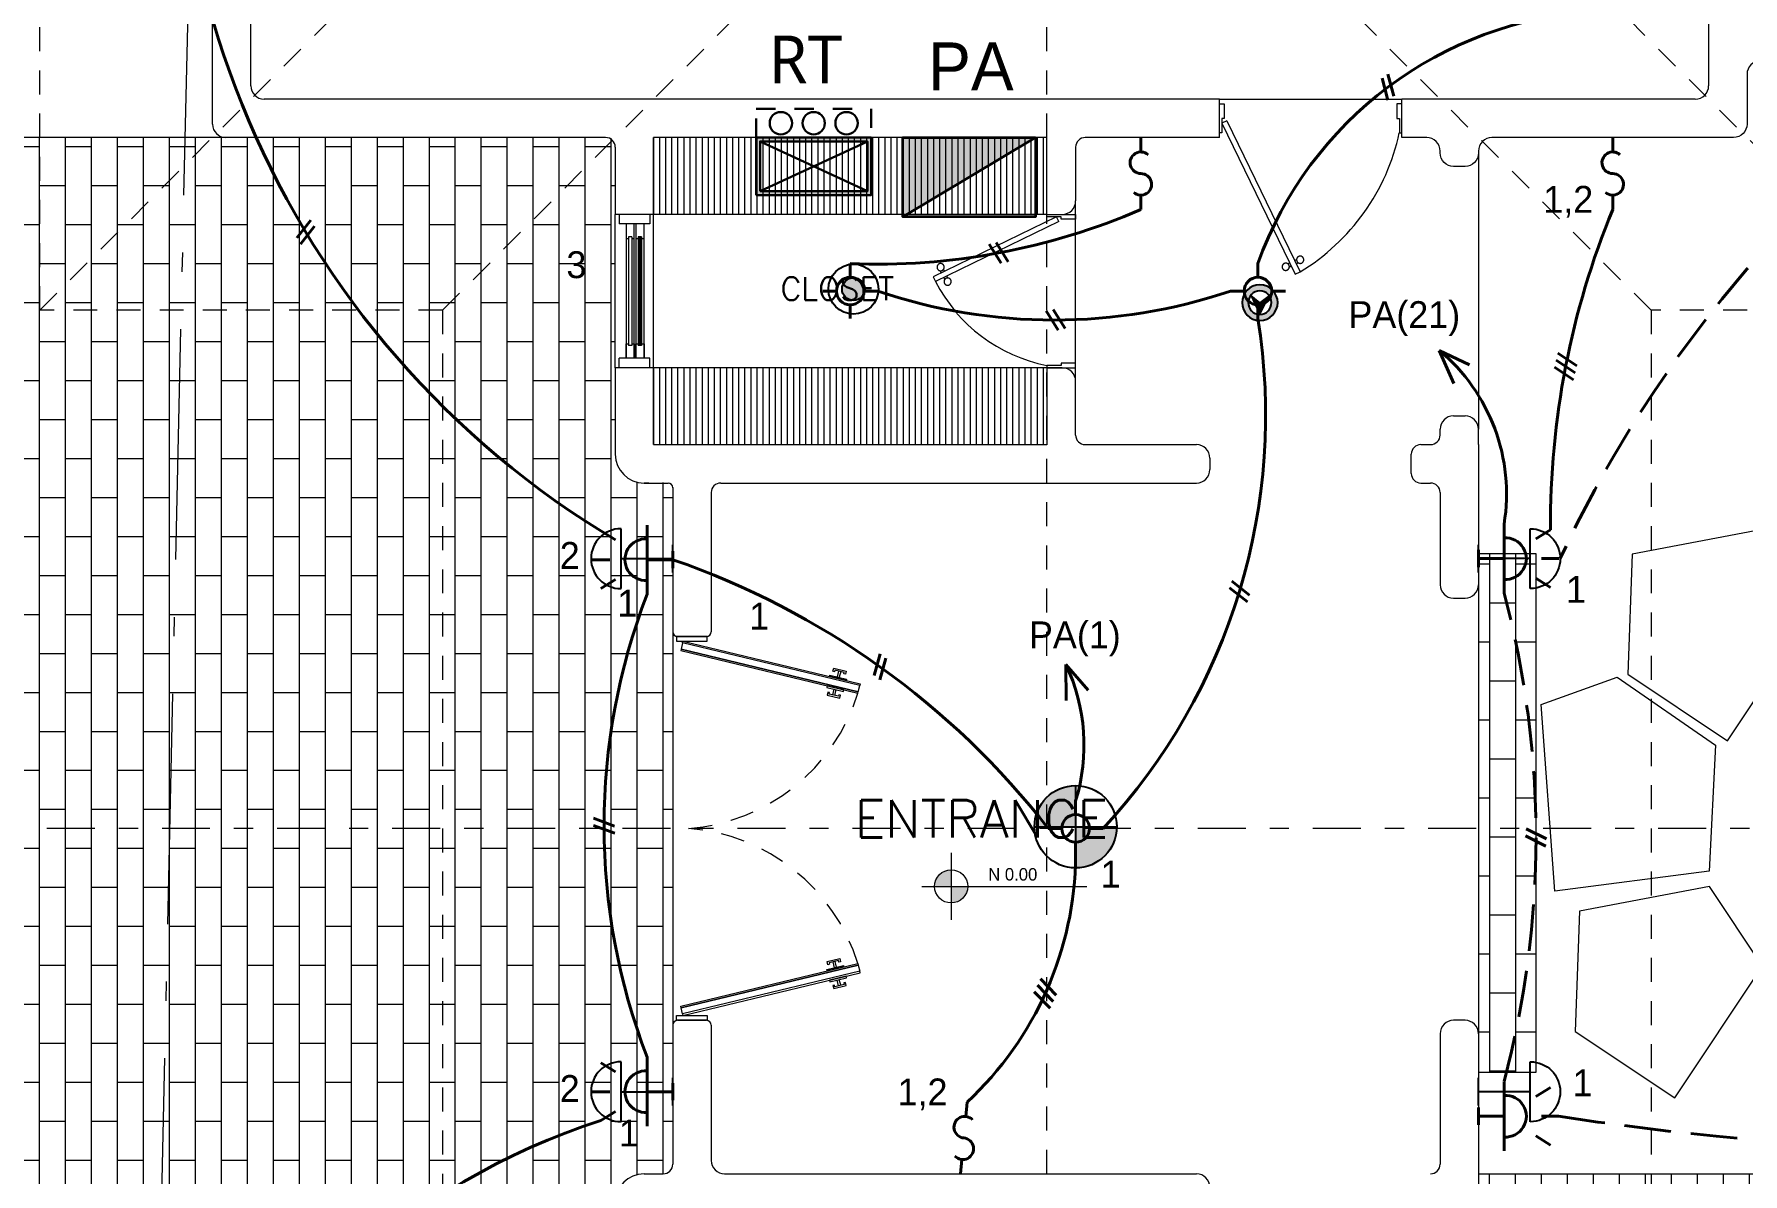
# Model space of a CAD drawing. Header units: metres. Extents: x 14 to 2416, y -346 to 476.
# Drawn here: x 27.02 to 35.93, y -82.43 to -76.49 of the extents above; entities that cross this region are included whole.
import ezdxf
from ezdxf.enums import TextEntityAlignment as Align

# ---------------------------------------------------------------- set-up
doc = ezdxf.new("R2010")
doc.units = ezdxf.units.M
for name, pattern in [('0', [0]), ('ACAD_ISO10W100', [18, 12, -3, 0, -3]), ('CONTINU', [0]), ('Dash Style-2', [0.694425, 0.48607, -0.208355]), ('DASHDOT', [1, 0.5, -0.25, 0, -0.25]), ('HIDDEN2', [0.1875, 0.125, -0.0625])]:
    doc.linetypes.add(name, pattern=pattern)
doc.layers.get('0').update_dxf_attribs({"linetype": '0', "lineweight": 20})
for name, color, linetype, lineweight in [('A-ANNO-TEXT', 20, 'Continuous', 13), ('A-DOOR', 35, 'Continuous', 5), ('A-SECT-IDEN', 251, 'CONTINU', 9), ('A-WALL', 250, 'Continuous', 20), ('baños', 251, 'Continuous', 0), ('calle', 254, 'Continuous', 0), ('closets', 253, 'Continuous', 0), ('E Paneles', 238, 'Continuous', 35), ('E Registro Telef Sec', 160, 'Continuous', 35), ('E Registro Telefonico', 128, 'Continuous', 30), ('E Salida Interruptores', 22, 'Continuous', 40), ('E Salida Luces', 22, 'Continuous', 40), ('E Tuberia Emp Losa', 22, 'Continuous', 40), ('E Tuberia Emp Piso', 24, 'Dash Style-2', 40), ('MAVA', 1, 'Continuous', 15), ('piscina', 131, 'Continuous', 0), ('piso', 253, 'Continuous', 0), ('textos', 7, 'Continuous', 0)]:
    doc.layers.add(name, color=color, linetype=linetype, lineweight=lineweight)
doc.layers.add('hatch piso', color=253, linetype='Continuous', lineweight=0, transparency=0.7)
doc.layers.add('MAVA LUM', color=1, linetype='Continuous')
doc.layers.add('MAVA Luminarias', color=1, linetype='Continuous')
doc.layers.add('SOLAR', color=7, linetype='ACAD_ISO10W100', lineweight=9, true_color=0xff1414)
doc.layers.add('Techos 1', color=7, linetype='HIDDEN2', lineweight=9, true_color=0x42391a)
doc.styles.add('CENTURY GOTHIC', font='GOTHIC.TTF')
doc.styles.add('DIMTEXT', font='dim.shx', dxfattribs={"width": 0.75})
doc.styles.add('ESC100-2mm', font='arial.ttf', dxfattribs={"height": 0.15})
doc.styles.add('RSA', font='trebuc.ttf', dxfattribs={"width": 0.75})
doc.styles.get("Standard").update_dxf_attribs({"font": 'arial.ttf', "height": 0.1875})

# ---------------------------------------------------------------- blocks, each defined once
blk = doc.blocks.new('SCONCE 1')
at = {"layer": 'MAVA Luminarias', "color": 5, "linetype": 'Continuous'}
for p, q in [((-1.374, 0.679), (-1.374, 1.191)), ((-0.931, 0.816), (-0.931, 1.054)), ((-1.374, 0.935), (-0.931, 0.935))]:
    blk.add_line(p, q, dxfattribs=at)
blk.add_arc((-1.374, 0.935), 0.256, 90, 270, dxfattribs=at)
blk = doc.blocks.new('SUPERFICIAL')
at = {"layer": 'MAVA LUM'}
h = blk.add_hatch(color=256, dxfattribs=at)
h.dxf.hatch_style = 1
edge = h.paths.add_edge_path()
edge.add_arc((0.0008, 0.0016), 0.059, 0, 360)
for radius in [0.1303, 0.0593]:
    blk.add_circle((0.0008, 0.0016, 0), radius, dxfattribs=at)
at = {"ltscale": 1e-05, "style": 'DIMTEXT', "flags": 1}
blk.add_attdef('MULTIPLICADOR', (0.0928, 0.4687), '', height=0.15, dxfattribs=at)
blk = doc.blocks.new('lum decorativa')
at = {"layer": 'MAVA Luminarias', "ltscale": 0.3, "transparency": 33554687}
h = blk.add_hatch(color=82, dxfattribs=at)
h.paths.add_polyline_path([(513802.9376, 2035251.3382, 0.414214), (513802.8639, 2035251.2646), (513802.9376, 2035251.2646)])
h.paths.add_polyline_path([(513802.9376, 2035251.1909, 0.414214), (513803.0112, 2035251.2646), (513802.9376, 2035251.2646)])
at = {"layer": 'MAVA Luminarias', "color": 82, "ltscale": 0.3, "transparency": 33554687}
for p, q in [((513802.9376, 2035251.3382), (513802.9376, 2035251.1909)), ((513802.8639, 2035251.2646), (513803.0112, 2035251.2646))]:
    blk.add_line(p, q, dxfattribs=at)
blk.add_circle((513802.9376, 2035251.2646), 0.0737, dxfattribs=at)
blk = doc.blocks.new('dl ip')
at = {"layer": 'MAVA', "true_color": 0xf8991e, "transparency": 33554687}
h = blk.add_hatch(color=30, dxfattribs=at)
h.dxf.hatch_style = 1
h.paths.add_polyline_path([(94.7574, -111.2088), (94.7109, -111.2482), (94.6624, -111.2113), (94.7109, -111.3092)])
at = {"layer": 'MAVA Luminarias', "linetype": 'Continuous', "true_color": 0xf8991e}
h = blk.add_hatch(color=30, dxfattribs=at)
h.paths.add_polyline_path([(94.618, -111.2482, 1), (94.8039, -111.2482, 1)])
h.paths.add_polyline_path([(94.7719, -111.2482, -1), (94.6499, -111.2482, -1)], flags=16)
at = {"layer": 'MAVA', "color": 30, "true_color": 0xf8991e}
for p, q in [((94.7109, -111.2482), (94.6624, -111.2113)), ((94.6624, -111.2113), (94.7109, -111.3092)), ((94.7109, -111.3092), (94.7574, -111.2088)), ((94.7574, -111.2088), (94.7109, -111.2482))]:
    blk.add_line(p, q, dxfattribs=at)
at = {"layer": 'MAVA Luminarias', "color": 30, "linetype": 'Continuous', "true_color": 0xf8991e}
for radius in [0.093, 0.061]:
    blk.add_circle((94.7109, -111.2482), radius, dxfattribs=at)
blk = doc.blocks.new('A$C3415d36c')
at = {"layer": 'A-DOOR'}
for p, q in [((0.8537, 1.8203), (0.8464, 1.7901)), ((0.8652, 1.8175), (0.858, 1.7874)), ((0.8237, 1.6957), (0.831, 1.7258)), ((0.8353, 1.6929), (0.8425, 1.7231)), ((0.8237, 0.3043), (0.831, 0.2742)), ((0.8353, 0.3071), (0.8425, 0.2769)), ((0.8537, 0.1797), (0.8464, 0.2099)), ((0.8652, 0.1825), (0.858, 0.2126))]:
    blk.add_line(p, q, dxfattribs=at)
for points in [[(0.17, 1.975), (0.17, 2), (0.01, 2), (0.01, 1.975)], [(0.9646, 1.7447), (0.041, 1.967), (0.0333, 1.9348), (0.9569, 1.7125)], [(0.9646, 1.7447), (0.041, 1.967), (0.0429, 1.975), (0.9666, 1.7527)], [(0.9569, 1.7125), (0.0333, 1.9348), (0.0313, 1.9268), (0.955, 1.7045)], [(0.8332, 1.8167), (0.8251, 1.8187), (0.829, 1.8347), (0.8938, 1.8191), (0.89, 1.803), (0.8818, 1.805), (0.8838, 1.813), (0.8352, 1.8247)], [(0.8071, 1.7082), (0.799, 1.7101), (0.7951, 1.6941), (0.86, 1.6785), (0.8638, 1.6945), (0.8557, 1.6965), (0.8538, 1.6885), (0.8052, 1.7001)], [(0.9569, 0.2875), (0.0333, 0.0652), (0.0313, 0.0732), (0.955, 0.2955)], [(0.9646, 0.2553), (0.041, 0.033), (0.0333, 0.0652), (0.9569, 0.2875)], [(0.8071, 0.2918), (0.799, 0.2899), (0.7951, 0.3059), (0.86, 0.3215), (0.8638, 0.3055), (0.8557, 0.3035), (0.8538, 0.3115), (0.8052, 0.2999)], [(0.9646, 0.2553), (0.041, 0.033), (0.0429, 0.025), (0.9666, 0.2473)], [(0.8332, 0.1833), (0.8251, 0.1813), (0.829, 0.1653), (0.8938, 0.1809), (0.89, 0.197), (0.8818, 0.195), (0.8838, 0.187), (0.8352, 0.1753)], [(0.17, 0.025), (0.17, 0), (0.01, 0), (0.01, 0.025)]]:
    blk.add_lwpolyline(points, close=True, dxfattribs=at)
for points in [[(0.8955, 1.7783), (0.8935, 1.7703), (0.807, 1.7911), (0.809, 1.7992), (0.8955, 1.7783)], [(0.88, 1.714), (0.8819, 1.7221), (0.7954, 1.7429), (0.7935, 1.7348), (0.88, 1.714)], [(0.88, 0.286), (0.8819, 0.2779), (0.7954, 0.2571), (0.7935, 0.2652), (0.88, 0.286)], [(0.8955, 0.2217), (0.8935, 0.2297), (0.807, 0.2089), (0.809, 0.2008), (0.8955, 0.2217)]]:
    blk.add_lwpolyline(points, dxfattribs=at)
at = {"layer": 'A-DOOR', "linetype": 'HIDDEN2'}
for centre, start, end in [((-0.0044, 2.0014), 274.31685, 342.80201), ((-0.0044, -0.0014), 17.19799, 85.68315)]:
    blk.add_arc(centre, 1.0043, start, end, dxfattribs=at)
blk = doc.blocks.new('A$C95be60c7')
at = {"layer": 'A-DOOR'}
for p, q in [((0.4752, 0.7426), (0.4497, 0.7302)), ((0.762, 0.0876), (0.4497, 0.7302)), ((0.7875, 0.1), (0.4752, 0.7426)), ((0.4703, 0.6879), (0.4601, 0.6829)), ((0.4785, 0.671), (0.4683, 0.666)), ((0.4958, 0.7003), (0.506, 0.7052)), ((0.504, 0.6833), (0.5143, 0.6883)), ((0.762, 0.0876), (0.7875, 0.1))]:
    blk.add_line(p, q, dxfattribs=at)
for points in [[(0, 0), (0.025, 0), (0.025, 0.075), (0.0125, 0.075), (0.0125, 0.15), (0, 0.15), (0, 0)], [(0.8, 0), (0.775, 0), (0.775, 0.075), (0.7875, 0.075), (0.7875, 0.15), (0.8, 0.15), (0.8, 0)]]:
    blk.add_lwpolyline(points, dxfattribs=at)
blk.add_arc((0.8309, -0.0119), 0.8343, 117.18736, 168.8099, dxfattribs=at)
for points in [[(0.506, 0.7039), (0.506, 0.709), (0.511, 0.7177), (0.5198, 0.7227), (0.5298, 0.7227), (0.5386, 0.7177), (0.5436, 0.7089), (0.5436, 0.6989), (0.5386, 0.6901), (0.5298, 0.6851), (0.5197, 0.6851), (0.511, 0.6901), (0.506, 0.6989), (0.506, 0.7039)], [(0.4307, 0.6673), (0.4307, 0.6724), (0.4358, 0.6811), (0.4445, 0.6861), (0.4546, 0.6861), (0.4633, 0.6811), (0.4684, 0.6724), (0.4683, 0.6623), (0.4633, 0.6535), (0.4546, 0.6485), (0.4445, 0.6485), (0.4357, 0.6536), (0.4307, 0.6623), (0.4307, 0.6673)]]:
    blk.add_open_spline(points, degree=2, dxfattribs=at)
blk = doc.blocks.new('puerta 1.00')
at = {"layer": 'A-DOOR'}
for p, q in [((-0.15, -0.0125), (-0.9369, -0.3949)), ((-0.1376, -0.038), (-0.9245, -0.4204)), ((-0.1376, -0.038), (-0.15, -0.0125)), ((-0.8777, -0.3661), (-0.8826, -0.3559)), ((-0.9369, -0.3949), (-0.9245, -0.4204)), ((-0.8946, -0.3743), (-0.8996, -0.3641)), ((-0.8822, -0.3998), (-0.8772, -0.4101)), ((-0.8653, -0.3916), (-0.8603, -0.4018))]:
    blk.add_line(p, q, dxfattribs=at)
for points in [[(-0.05, 0), (-0.05, -0.025), (-0.125, -0.025), (-0.125, -0.0125), (-0.2, -0.0125), (-0.2, 0), (-0.05, 0)], [(-0.05, -0.95), (-0.05, -0.925), (-0.125, -0.925), (-0.125, -0.9375), (-0.2, -0.9375), (-0.2, -0.95), (-0.05, -0.95)]]:
    blk.add_lwpolyline(points, dxfattribs=at)
blk.add_arc((0.0366, 0.1602), 1.1229, 211.13358, 257.83427, dxfattribs=at)
for points in [[(-0.8982, -0.3642), (-0.9033, -0.3642), (-0.912, -0.3591), (-0.917, -0.3504), (-0.917, -0.3403), (-0.912, -0.3316), (-0.9033, -0.3265), (-0.8932, -0.3265), (-0.8844, -0.3316), (-0.8794, -0.3403), (-0.8794, -0.3504), (-0.8844, -0.3591), (-0.8932, -0.3642), (-0.8982, -0.3642)], [(-0.8617, -0.4394), (-0.8667, -0.4394), (-0.8754, -0.4344), (-0.8805, -0.4256), (-0.8805, -0.4156), (-0.8754, -0.4068), (-0.8667, -0.4018), (-0.8566, -0.4018), (-0.8479, -0.4068), (-0.8428, -0.4156), (-0.8428, -0.4257), (-0.8479, -0.4344), (-0.8566, -0.4394), (-0.8617, -0.4394)]]:
    blk.add_open_spline(points, degree=2, dxfattribs=at)
blk = doc.blocks.new('PL BASE 1N NASAS 09')
at = {"layer": 'closets', "transparency": 33554687}
h = blk.add_hatch(dxfattribs=at)
h.set_pattern_fill('LINE', color=256, scale=0.01, angle=90)
h.set_pattern_definition([(90, (-228.034673, 137.009548), (-0.03175, 2e-18), [])])
h.paths.add_polyline_path([(-120.1315, -42.0498), (-118.0811, -42.0498), (-118.0811, -41.6498), (-120.1315, -41.6498)])
h = blk.add_hatch(dxfattribs=at)
h.set_pattern_fill('LINE', color=256, scale=0.01, angle=90)
h.set_pattern_definition([(90, (-228.034673, 138.20951), (-0.03175, 2e-18), [])])
h.paths.add_polyline_path([(-120.1311, -43.2498), (-118.0815, -43.2498), (-118.0815, -42.8498), (-120.1311, -42.8498)])
at = {"layer": 'textos', "transparency": 33554534}
h = blk.add_hatch(color=256, dxfattribs=at)
h.dxf.hatch_style = 1
h.paths.add_polyline_path([(-118.5799, -45.4653, 0.414214), (-118.6665, -45.5519), (-118.5799, -45.5519)])
h.paths.add_polyline_path([(-118.4934, -45.5519), (-118.5799, -45.5519), (-118.5799, -45.6384, 0.414214)])
at = {"layer": 'A-DOOR'}
for p, q in [((-120.3311, -42.8498), (-120.3311, -42.0498)), ((-120.3111, -42.0498), (-120.3111, -42.0998)), ((-120.1511, -42.0998), (-120.3111, -42.0998)), ((-120.2746, -42.0998), (-120.2746, -42.7998)), ((-120.2317, -42.7998), (-120.2317, -42.0998)), ((-120.2241, -42.0998), (-120.2241, -42.7998)), ((-120.1811, -42.7998), (-120.1811, -42.0998)), ((-120.1511, -42.0498), (-120.1511, -42.0998)), ((-120.1311, -42.8498), (-120.1311, -42.0498)), ((-120.2619, -42.1666), (-120.2619, -42.733)), ((-120.2445, -42.1666), (-120.2619, -42.1666)), ((-120.2445, -42.1666), (-120.2445, -42.733)), ((-120.2113, -42.1666), (-120.2113, -42.733)), ((-120.1939, -42.1666), (-120.2113, -42.1666)), ((-120.1939, -42.1666), (-120.1939, -42.733)), ((-120.2445, -42.733), (-120.2619, -42.733)), ((-120.1939, -42.733), (-120.2113, -42.733)), ((-120.1511, -42.7998), (-120.3111, -42.7998)), ((-120.3111, -42.8498), (-120.3111, -42.7998)), ((-120.1511, -42.8498), (-120.1511, -42.7998))]:
    blk.add_line(p, q, dxfattribs=at)
for points in [[(-120.2445, -42.1749), (-120.2317, -42.1749), (-120.2317, -42.0998), (-120.2746, -42.0998), (-120.2746, -42.1749), (-120.2619, -42.1749)], [(-120.1939, -42.1749), (-120.1811, -42.1749), (-120.1811, -42.0998), (-120.2241, -42.0998), (-120.2241, -42.1749), (-120.2113, -42.1749)], [(-120.2445, -42.7243), (-120.2317, -42.7243), (-120.2317, -42.7998), (-120.2746, -42.7998), (-120.2746, -42.7243), (-120.2619, -42.7243)], [(-120.1939, -42.7243), (-120.1811, -42.7243), (-120.1811, -42.7998), (-120.2241, -42.7998), (-120.2241, -42.7243), (-120.2113, -42.7243)]]:
    blk.add_lwpolyline(points, dxfattribs=at)
at = {"layer": 'A-WALL'}
for p, q in [((-114.6311, -35.5197), (-114.6311, -41.3797)), ((-122.4311, -41.5797), (-122.4311, -35.9997)), ((-122.2311, -41.3797), (-122.2311, -35.9997)), ((-117.1811, -41.4497), (-122.1611, -41.4497)), ((-117.1811, -41.6497), (-117.1811, -41.4497)), ((-114.7011, -41.4497), (-116.2311, -41.4497)), ((-116.2311, -41.6497), (-116.2311, -41.4497)), ((-120.3811, -41.6497), (-122.3611, -41.6497)), ((-120.1311, -41.6497), (-120.1311, -42.0498)), ((-118.0811, -42.047), (-118.0811, -41.6497)), ((-120.3311, -41.6997), (-120.3311, -42.0498)), ((-120.1311, -42.0498), (-120.3311, -42.0498)), ((-120.3311, -42.8498), (-120.3311, -43.2998)), ((-120.1311, -42.8498), (-120.3311, -42.8498)), ((-120.1311, -42.8498), (-120.1311, -43.2498)), ((-118.0011, -42.8498), (-118.0811, -42.8498)), ((-118.0811, -42.8525), (-118.0811, -43.2504)), ((-117.9311, -43.1998), (-117.9311, -42.9198)), ((-115.9611, -43.0998), (-115.9011, -43.0998)), ((-116.0311, -43.1998), (-116.0311, -43.1698)), ((-115.8311, -43.2498), (-115.8311, -43.1698)), ((-120.1311, -43.2498), (-118.0811, -43.2498)), ((-117.8811, -43.2498), (-117.3011, -43.2498)), ((-116.1311, -43.2498), (-116.0811, -43.2498)), ((-115.8311, -43.2498), (-115.8311, -43.9798)), ((-117.2311, -43.3198), (-117.2311, -43.3798)), ((-116.1811, -43.3998), (-116.1811, -43.2998)), ((-120.1811, -43.4498), (-120.0561, -43.4498)), ((-119.7811, -43.4498), (-117.3011, -43.4498)), ((-116.1311, -43.4498), (-116.0811, -43.4498)), ((-120.0311, -43.4741), (-120.0311, -44.2248)), ((-119.8311, -43.4998), (-119.8311, -44.2248)), ((-116.0311, -43.4998), (-116.0311, -43.9798)), ((-115.9611, -44.0498), (-115.9011, -44.0498)), ((-120.0061, -44.2498), (-119.8561, -44.2498)), ((-120.0311, -46.2748), (-120.0311, -46.9998)), ((-120.0061, -46.2498), (-119.8561, -46.2498)), ((-119.8311, -46.2748), (-119.8311, -46.9798)), ((-116.0311, -46.3198), (-116.0311, -46.9998)), ((-115.8311, -46.3198), (-115.8311, -47.1798)), ((-120.1811, -47.0498), (-120.0811, -47.0498)), ((-119.7611, -47.0498), (-117.3011, -47.0498))]:
    blk.add_line(p, q, dxfattribs=at)
at = {"layer": 'A-WALL', "transparency": 33554684}
for p, q in [((-120.1559, -43.4498), (-120.1809, -43.4498)), ((-119.8561, -44.2498), (-120.0061, -44.2498)), ((-120.0061, -46.2498), (-119.8561, -46.2498)), ((-115.9011, -46.2498), (-115.9611, -46.2498))]:
    blk.add_line(p, q, dxfattribs=at)
at = {"layer": 'A-WALL'}
for points in [[(-112.4011, -41.2497), (-114.3611, -41.2497, 0.414214), (-114.4311, -41.3197), (-114.4311, -41.5797, -0.414214), (-114.5011, -41.6497), (-115.7611, -41.6497, 0.414214), (-115.8311, -41.7197), (-115.8311, -41.7297, -0.414214), (-115.9011, -41.7997), (-115.9611, -41.7997, -0.414214), (-116.0311, -41.7297), (-116.0311, -41.7197, 0.414214), (-116.1011, -41.6497), (-116.2311, -41.6497)], [(-117.1811, -41.6497), (-117.8811, -41.6497, 0.414214), (-117.9311, -41.6997), (-117.9311, -41.9798)]]:
    blk.add_lwpolyline(points, format="xyb", dxfattribs=at)
blk.add_lwpolyline([(-118.0811, -41.6497), (-120.1311, -41.6497)], dxfattribs=at)
for centre, radius, start, end in [((-122.1611, -41.3797), 0.07, 180, 270), ((-114.7011, -41.3797), 0.07, 270, 0), ((-122.3611, -41.5797), 0.07, 180, 270), ((-120.3811, -41.6997), 0.05, 0, 90), ((-118.0011, -41.9798), 0.07, 270, 360), ((-118.0011, -42.9198), 0.07, 0, 90), ((-115.9611, -43.1698), 0.07, 90, 180), ((-115.9011, -43.1698), 0.07, 0, 90), ((-117.8811, -43.1998), 0.05, 180, 270), ((-116.0811, -43.1998), 0.05, 270, 360), ((-117.3011, -43.3198), 0.07, 0, 90), ((-116.1311, -43.2998), 0.05, 90, 180), ((-120.1811, -43.2998), 0.15, 180, 270), ((-119.7811, -43.4998), 0.05, 90, 180), ((-117.3011, -43.3798), 0.07, 270, 0), ((-116.1311, -43.3998), 0.05, 180, 270), ((-116.0811, -43.4998), 0.05, 0, 90), ((-115.9611, -43.9798), 0.07, 180, 270), ((-115.9011, -43.9798), 0.07, 270, 0), ((-120.0061, -46.2748), 0.025, 90, 180), ((-119.8561, -46.2748), 0.025, 0, 90), ((-115.9611, -46.3198), 0.07, 90, 180), ((-115.9011, -46.3198), 0.07, 360, 90), ((-120.0811, -46.9998), 0.05, 270, 360), ((-119.7611, -46.9798), 0.07, 180, 270), ((-116.0811, -46.9998), 0.05, 270, 360), ((-120.1811, -47.1998), 0.15, 90, 180), ((-117.3011, -47.1198), 0.07, 0, 90)]:
    blk.add_arc(centre, radius, start, end, dxfattribs=at)
at = {"layer": 'A-WALL', "transparency": 33554684}
for centre, start, end in [((-120.0561, -43.4748), 0, 90), ((-120.0061, -44.2248), 180, 270), ((-119.8561, -44.2248), 270, 0)]:
    blk.add_arc(centre, 0.025, start, end, dxfattribs=at)
at = {"layer": 'closets', "transparency": 33554687}
for p, q in [((-118.0811, -42.0498), (-120.1311, -42.0498)), ((-118.0815, -42.8498), (-120.1311, -42.8498))]:
    blk.add_line(p, q, dxfattribs=at)
at = {"layer": 'piscina', "const_width": 0.01}
blk.add_lwpolyline([(-120.2026, -42.1666), (-120.2026, -42.733)], dxfattribs=at)
at = {"layer": 'piso'}
for p, q in [((-117.1811, -41.4497), (-116.2311, -41.4497)), ((-122.3611, -41.6497), (-123.5311, -41.6497)), ((-115.8311, -41.7297), (-115.8311, -43.1698)), ((-117.9311, -42.9198), (-117.9311, -41.9798)), ((-115.5311, -43.8192), (-115.8311, -43.8192)), ((-115.5311, -46.5205), (-115.5311, -43.8192)), ((-115.8311, -43.9798), (-115.8311, -46.3198)), ((-120.0311, -44.2248), (-120.0311, -46.2748)), ((-115.8311, -46.5205), (-115.5311, -46.5205)), ((-115.8311, -47.0498), (-112.0425, -47.0498))]:
    blk.add_line(p, q, dxfattribs=at)
at = {"layer": 'Techos 1'}
for p, q in [((-123.3311, -42.5497), (-123.3311, -34.3497)), ((-123.3311, -42.5497), (-119.2311, -38.4497)), ((-113.5311, -42.5497), (-117.6311, -38.4497)), ((-121.2311, -42.5497), (-118.0811, -39.3997)), ((-118.0811, -51.0997), (-118.0811, -39.3997)), ((-114.9311, -42.5497), (-118.0811, -39.3997)), ((-121.2311, -42.5497), (-123.3311, -42.5497)), ((-121.2311, -42.5497), (-121.2311, -47.9498)), ((-113.5311, -42.5497), (-114.9311, -42.5497)), ((-114.9311, -42.5497), (-114.9311, -47.9497))]:
    blk.add_line(p, q, dxfattribs=at)
at = {"layer": 'textos'}
for p, q in [((-118.5799, -45.3779), (-118.5799, -45.7258)), ((-118.7337, -45.5519), (-117.8729, -45.5519))]:
    blk.add_line(p, q, dxfattribs=at)
blk.add_circle((-118.5799, -45.5519), 0.0865, dxfattribs=at)
at = {"layer": 'A-DOOR', "rotation": 90.00000000000001}
for name, p in [('puerta 1.00', (-117.1811, -41.4247)), ('A$C95be60c7', (-117.9311, -42.8498))]:
    blk.add_blockref(name, p, dxfattribs=at)
at = {"layer": 'A-DOOR'}
blk.add_blockref('A$C3415d36c', (-120.0211, -46.2498), dxfattribs=at)
at = {"layer": 'textos', "width": 3.404877}
for s, insert, char_height, attachment_point in [('\\pxqc;{\\Fromans|c0;\\H0.8x;CLOSET\\H1.25x; }', (-117.471, -42.4973), 0.15, 9), ('{\\Fromans|c0; ENTRANCE}', (-119.2163, -45.2976), 0.195, 7)]:
    blk.add_mtext(s, dxfattribs=dict(at, insert=insert, char_height=char_height, attachment_point=attachment_point))
at = {"layer": 'textos', "insert": (-118.387, -45.4565), "char_height": 0.065, "attachment_point": 1, "style": 'ESC100-2mm'}
blk.add_mtext_dynamic_manual_height_columns('{\\Ftxt|c0;N 0.00}', width=2.216942, gutter_width=0.5, heights=[0], dxfattribs=at)
blk = doc.blocks.new('PL MUEBLES 1N NASAS 09')
at = {"layer": 'hatch piso'}
h = blk.add_hatch(dxfattribs=at)
h.set_pattern_fill('AR-BRSTD', color=256, scale=0.002, angle=-90)
h.set_pattern_definition([(270, (-8.74588, 232.01007), (0.1354836, -2e-17), []), (0, (-8.74588, 232.01007), (0.1354836, 0.2032), [0.1354836, -0.1354836])])
edge = h.paths.add_edge_path()
edge.add_line((62.3305, 47.1481), (63.2305, 47.1481))
edge.add_line((63.2305, 47.1481), (63.2305, 48.4481))
edge.add_line((63.2305, 48.4481), (56.5331, 48.4481))
edge.add_line((56.5331, 48.4481), (56.5331, 48.2731))
edge.add_line((56.5331, 48.2731), (56.3831, 48.2731))
edge.add_line((56.3831, 48.2731), (56.3831, 48.4536))
edge.add_line((56.3831, 48.4536), (54.5879, 48.4536))
edge.add_line((54.5879, 48.4536), (54.5879, 46.9481))
edge.add_line((54.5879, 46.9481), (55.8257, 46.9481))
edge.add_arc((55.8755, 46.9973), 0.07, 180, 224.67274, ccw=False)
edge.add_line((55.8055, 46.9973), (55.8055, 47.1073))
edge.add_arc((55.8755, 47.1073), 0.07, 90, 180, ccw=False)
edge.add_line((55.8755, 47.1773), (55.9855, 47.1773))
edge.add_arc((55.9855, 47.1073), 0.07, 0, 90, ccw=False)
edge.add_line((56.0555, 47.1073), (56.0555, 46.9973))
edge.add_arc((55.9855, 46.9973), 0.07, -44.67274, 0, ccw=False)
edge.add_line((56.0353, 46.9481), (59.0257, 46.9481))
edge.add_arc((59.0755, 46.9973), 0.07, 180, 224.67276, ccw=False)
edge.add_line((59.0055, 46.9973), (59.0055, 47.1073))
edge.add_arc((59.0755, 47.1073), 0.07, 90, 180, ccw=False)
edge.add_line((59.0755, 47.1773), (59.1855, 47.1773))
edge.add_arc((59.1855, 47.1073), 0.07, 0, 90, ccw=False)
edge.add_line((59.2555, 47.1073), (59.2555, 46.9973))
edge.add_arc((59.1855, 46.9973), 0.07, -90, 0, ccw=False)
edge.add_line((59.1855, 46.9273), (59.0755, 46.9273))
edge.add_arc((59.0755, 46.9973), 0.07, 229.9948, 270, ccw=False)
edge.add_line((59.0305, 46.9437), (59.0305, 44.972))
edge.add_arc((59.0755, 44.9184), 0.07, 90, 130.0052, ccw=False)
edge.add_line((59.0755, 44.9884), (59.1855, 44.9884))
edge.add_arc((59.1855, 44.9184), 0.07, 0, 90, ccw=False)
edge.add_line((59.2555, 44.9184), (59.2555, 44.8084))
edge.add_arc((59.1855, 44.8084), 0.07, -90, 0, ccw=False)
edge.add_line((59.1855, 44.7384), (59.0755, 44.7384))
edge.add_arc((59.0755, 44.8084), 0.07, 229.9948, 270, ccw=False)
edge.add_line((59.0305, 44.7548), (59.0305, 41.172))
edge.add_arc((59.0755, 41.1184), 0.07, 90, 130.0052, ccw=False)
edge.add_line((59.0755, 41.1884), (59.1855, 41.1884))
edge.add_arc((59.1855, 41.1184), 0.07, 0, 90, ccw=False)
edge.add_line((59.2555, 41.1184), (59.2555, 41.0084))
edge.add_arc((59.1855, 41.0084), 0.07, -90, 0, ccw=False)
edge.add_line((59.1855, 40.9384), (59.0755, 40.9384))
edge.add_arc((59.0755, 41.0084), 0.07, 180, 270, ccw=False)
edge.add_line((59.0055, 41.0084), (59.0055, 41.1184))
edge.add_arc((59.0755, 41.1184), 0.07, 149.84805, 180, ccw=False)
edge.add_line((59.0149, 41.1535), (56.0391, 41.1535))
edge.add_arc((55.9855, 41.1085), 0.07, 0, 40.0052, ccw=False)
edge.add_line((56.0555, 41.1085), (56.0555, 40.9985))
edge.add_arc((55.9855, 40.9985), 0.07, -90, 0, ccw=False)
edge.add_line((55.9855, 40.9285), (55.8755, 40.9285))
edge.add_arc((55.8755, 40.9985), 0.07, 180, 270, ccw=False)
edge.add_line((55.8055, 40.9985), (55.8055, 41.1085))
edge.add_arc((55.8755, 41.1085), 0.07, 139.9948, 180, ccw=False)
edge.add_line((55.8219, 41.1535), (50.4363, 41.1535))
edge.add_arc((50.3827, 41.1085), 0.07, 0, 40.0052, ccw=False)
edge.add_line((50.4527, 41.1085), (50.4527, 40.9985))
edge.add_arc((50.3827, 40.9985), 0.07, -90, 0, ccw=False)
edge.add_line((50.3827, 40.9285), (50.2727, 40.9285))
edge.add_arc((50.2727, 40.9985), 0.07, 180, 270, ccw=False)
edge.add_line((50.2027, 40.9985), (50.2027, 41.1085))
edge.add_arc((50.2727, 41.1085), 0.07, 139.9948, 180, ccw=False)
edge.add_line((50.2191, 41.1535), (46.4305, 41.1535))
edge.add_line((46.4305, 41.1535), (46.4305, 40.9535))
edge.add_line((46.4305, 40.9535), (44.3305, 40.9535))
edge.add_line((44.3305, 40.9535), (44.3305, 39.3536))
edge.add_line((44.3305, 39.3536), (47.8305, 39.3536))
edge.add_line((47.8305, 39.3536), (47.8305, 38.9536))
edge.add_line((47.8305, 38.9536), (62.3305, 38.9536))
edge.add_line((62.3305, 38.9536), (62.3305, 47.1481))
h = blk.add_hatch(dxfattribs=at)
h.set_pattern_fill('AR-BRSTD', color=256, scale=0.002, angle=-90)
h.set_pattern_definition([(270, (38.70153, 39.36118), (0.1354836, -2e-17), []), (0, (38.70153, 39.36118), (0.1354836, 0.2032), [0.1354836, -0.1354836])])
edge = h.paths.add_edge_path()
edge.add_line((42.2305, 44.7307), (42.2055, 44.7557))
edge.add_line((42.2055, 44.7557), (42.0805, 44.7557))
edge.add_arc((42.0805, 44.9057), 0.15, 180, 270, ccw=False)
edge.add_line((41.9305, 44.9057), (41.9305, 46.5503))
edge.add_line((41.9305, 46.5503), (38.7304, 46.5503))
edge.add_line((38.7304, 46.5503), (38.7304, 39.3612))
edge.add_line((38.7304, 39.3612), (41.9305, 39.3612))
edge.add_line((41.9305, 39.3612), (41.9305, 41.0057))
edge.add_arc((42.0805, 41.0057), 0.15, 90, 180, ccw=False)
edge.add_line((42.0805, 41.1557), (42.2305, 41.1557))
edge.add_line((42.2305, 41.1557), (42.2305, 44.7307))
at = {"layer": 'baños'}
blk.add_blockref('PL BASE 1N NASAS 09', (162.2615, 88.2033), dxfattribs=at)
blk = doc.blocks.new('A$Cbef68299')
blk.add_blockref('PL MUEBLES 1N NASAS 09', (-30.7659, -32.0535))
blk = doc.blocks.new('A$Cc5be7df0')
at = {"layer": 'hatch piso'}
h = blk.add_hatch(dxfattribs=at)
h.set_pattern_fill('AR-BRSTD', color=256, scale=0.002, angle=-90)
h.set_pattern_definition([(270, (20.11387, 29.66761), (0.1354836, -2e-17), []), (0, (20.11387, 29.66761), (0.135484, 0.2032), [0.135484, -0.135484])])
h.paths.add_polyline_path([(19.8139, 29.6676), (20.1139, 29.6676), (20.1139, 26.9663), (19.8139, 26.9663)])
at = {"layer": 'A-SECT-IDEN', "linetype": 'DASHDOT', "ltscale": 0.5}
blk.add_line((58.8011, 28.237), (9.145, 28.237), dxfattribs=at)
at = {"layer": 'calle'}
for points in [[(20.5925, 29.04), (21.1117, 28.694), (21.5687, 29.3797), (21.2921, 29.7947), (20.6146, 29.6658)], [(21.0168, 28.0142), (20.2116, 27.9108), (20.1414, 28.8819), (20.5368, 29.0244), (21.05, 28.6714)], [(20.3187, 27.1791), (20.8379, 26.8331), (21.2949, 27.5188), (21.0184, 27.9338), (20.3408, 27.8049)]]:
    blk.add_lwpolyline(points, close=True, dxfattribs=at)
at = {"layer": 'SOLAR', "ltscale": 0.1}
blk.add_lwpolyline([(50.6493, 18.241), (12.7705, 18.2411), (13.2139, 38.2316), (50.9852, 38.2377)], close=True, dxfattribs=at)
at = {"layer": 'A-ANNO-TEXT'}
blk.add_blockref('A$Cbef68299', (4.1493, 17.337), dxfattribs=at)
blk = doc.blocks.new('*U733')
at = {"layer": 'E Salida Interruptores'}
for p, q in [((0, -0.075), (0, 0)), ((0, -0.3), (0, -0.375))]:
    blk.add_line(p, q, dxfattribs=at)
for centre, start, end in [((0, -0.13125), 48.189685, 270), ((0, -0.24375), 228.189685, 90)]:
    blk.add_arc(centre, 0.05625, start, end, dxfattribs=at)
blk = doc.blocks.new('*U386')
at = {"layer": 'E Salida Luces'}
for p, q in [((-0.223, 0.15), (-0.223, 0.3)), ((-0.625, 0.25), (-0.498, 0.171)), ((-0.223, 0.15), (-0.223, -0.15)), ((-0.223, 0), (0, 0)), ((0, -0.075), (0, 0.075)), ((-0.697, 0), (-0.547, 0)), ((-0.625, -0.25), (-0.498, -0.171)), ((-0.223, -0.3), (-0.223, -0.15))]:
    blk.add_line(p, q, dxfattribs=at)
blk.add_arc((-0.235, 0), 0.181, 86.1195, 273.8805, dxfattribs=at)
blk = doc.blocks.new('*U454')
at = {"layer": 'E Salida Luces'}
for p, q in [((0.223, 0.3), (0.223, 0.15)), ((0.223, -0.15), (0.223, 0.15)), ((0.625, 0.25), (0.498, 0.171)), ((0, 0.075), (0, -0.075)), ((0.223, 0), (0, 0)), ((0.697, 0), (0.547, 0)), ((0.223, -0.15), (0.223, -0.3)), ((0.625, -0.25), (0.498, -0.171))]:
    blk.add_line(p, q, dxfattribs=at)
blk.add_arc((0.235, 0), 0.181, 266.1195, 93.8805, dxfattribs=at)
blk = doc.blocks.new('*U370')
for p, q in [((0.03, 1.37), (-1.05, -1.48)), ((0.99, 1.37), (-0.09, -1.48))]:
    blk.add_line(p, q)
blk = doc.blocks.new('*U580')
at = {"xscale": 0.03937007874015749, "yscale": 0.03937007874015749, "zscale": 0.03937007874015749, "rotation": 125.7536138637846}
blk.add_blockref('*U370', (-0.0026, -0.0003), dxfattribs=at)
blk = doc.blocks.new('*U581')
at = {"xscale": 0.03937007874015749, "yscale": 0.03937007874015749, "zscale": 0.03937007874015749, "rotation": 0.6120283311333653}
blk.add_blockref('*U370', (0.0012, 0.0023), dxfattribs=at)
blk = doc.blocks.new('*U567')
at = {"xscale": 0.03937007874015749, "yscale": 0.03937007874015749, "zscale": 0.03937007874015749, "rotation": 126.2989228679502}
blk.add_blockref('*U370', (-0.0026, -0.0003), dxfattribs=at)
blk = doc.blocks.new('*U592')
at = {"layer": 'E Tuberia Emp Losa', "linetype": 'Continuous'}
for p, q in [((0.136, 0.173), (0, 0)), ((0, 0), (0.23, 0.046))]:
    blk.add_line(p, q, dxfattribs=at)
blk = doc.blocks.new('*U496')
at = {"xscale": 0.0393700787401575, "yscale": 0.0393700787401575, "zscale": 0.0393700787401575, "rotation": 342.5880605040966}
blk.add_blockref('*U370', (0.0018, 0.0018), dxfattribs=at)
blk = doc.blocks.new('*U498')
at = {"xscale": 0.0393700787401575, "yscale": 0.0393700787401575, "zscale": 0.0393700787401575, "rotation": 354.0399160757268}
blk.add_blockref('*U370', (0.0015, 0.0021), dxfattribs=at)
blk = doc.blocks.new('*U544')
at = {"layer": 'E Salida Luces', "linetype": 'Continuous'}
for p, q in [((0, 0.358), (0, 0.181)), ((-0.358, 0.001), (-0.18, 0.001)), ((0.18, 0.001), (0.358, 0.001)), ((0, -0.179), (0, -0.357))]:
    blk.add_line(p, q, dxfattribs=at)
blk.add_circle((0, 0.001), 0.18, dxfattribs=at)
blk = doc.blocks.new('*U495')
at = {"layer": 'E Salida Luces', "linetype": 'Continuous'}
for p, q in [((0, 0.358), (0, 0.181)), ((-0.358, 0.001), (-0.18, 0.001)), ((0.18, 0.001), (0.358, 0.001)), ((0, -0.179), (0, -0.357))]:
    blk.add_line(p, q, dxfattribs=at)
blk.add_circle((0, 0.001), 0.18, dxfattribs=at)
blk = doc.blocks.new('*U646')
at = {"xscale": 0.0393700787401575, "yscale": 0.0393700787401575, "zscale": 0.0393700787401575, "rotation": 258.680451581073}
blk.add_blockref('*U370', (0.002, -0.0016), dxfattribs=at)
blk = doc.blocks.new('*U654')
at = {"layer": 'E Salida Interruptores'}
for p, q in [((0.0068, -0.0747), (0, 0)), ((0.027, -0.2988), (0.0338, -0.3735))]:
    blk.add_line(p, q, dxfattribs=at)
for centre, start, end in [((0.0118, -0.1307), 275.16555, 136.97586), ((0.0219, -0.2428), 95.16555, 316.97586)]:
    blk.add_arc(centre, 0.0563, start, end, dxfattribs=at)
blk = doc.blocks.new('*U655')
at = {"xscale": 0.0393700787401575, "yscale": 0.0393700787401575, "zscale": 0.0393700787401575, "rotation": 334.6048351614048}
blk.add_blockref('*U370', (0.0021, 0.0015), dxfattribs=at)
blk = doc.blocks.new('*U548')
at = {"xscale": 0.03937007874015751, "yscale": 0.03937007874015751, "zscale": 0.03937007874015751, "rotation": 148.3662720813867}
blk.add_blockref('*U370', (-0.0022, -0.0013), dxfattribs=at)
blk = doc.blocks.new('*U463')
at = {"layer": 'E Salida Interruptores'}
for p, q in [((0, -0.075), (0, 0)), ((0, -0.3), (0, -0.375))]:
    blk.add_line(p, q, dxfattribs=at)
for centre, start, end in [((0, -0.13125), 270, 131.810315), ((0, -0.24375), 90, 311.810315)]:
    blk.add_arc(centre, 0.05625, start, end, dxfattribs=at)
blk = doc.blocks.new('*U736')
at = {"xscale": 0.0393700787401575, "yscale": 0.0393700787401575, "zscale": 0.0393700787401575, "rotation": 256.2048878914758}
blk.add_blockref('*U370', (0.0019, -0.0017), dxfattribs=at)
blk = doc.blocks.new('*U748')
at = {"layer": 'E Tuberia Emp Losa', "linetype": 'Continuous'}
for p, q in [((0.055, 0.213), (0, 0)), ((0, 0), (0.193, 0.134))]:
    blk.add_line(p, q, dxfattribs=at)
blk = doc.blocks.new('*U392')
at = {"layer": 'E Paneles'}
blk.add_hatch(color=256, dxfattribs=at).paths.add_polyline_path([(-0.494, -0.59), (0.494, 0), (-0.494, 0)])
blk.add_line((0.494, 0), (-0.494, -0.59), dxfattribs=at)
blk.add_lwpolyline([(0.494, 0), (0.494, -0.59), (-0.494, -0.59), (-0.494, 0)], close=True, dxfattribs=at)
blk = doc.blocks.new('*U450')
at = {"layer": 'E Registro Telefonico'}
h = blk.add_hatch(color=256, dxfattribs=at)
h.paths.add_polyline_path([(-0.15, -0.15), (0.15, -0.15), (0.15, 0), (-0.15, 0)])
h.paths.add_polyline_path([(0.14, -0.14), (-0.14, -0.14), (-0.14, -0.01), (0.14, -0.01)], flags=16)
for p, q in [((-0.14, -0.01), (0.14, -0.14)), ((0.14, -0.01), (-0.14, -0.14))]:
    blk.add_line(p, q, dxfattribs=at)
at = {"layer": 'E Registro Telefonico', "linetype": 'HIDDEN2', "ltscale": 0.2}
blk.add_lwpolyline([(0.15, 0), (-0.15, 0), (-0.15, 0.075), (0.15, 0.075)], close=True, dxfattribs=at)
at = {"layer": 'E Registro Telefonico', "linetype": 'Continuous'}
for points in [[(-0.15, -0.15), (0.15, -0.15), (0.15, 0), (-0.15, 0)], [(-0.14, -0.14), (0.14, -0.14), (0.14, -0.01), (-0.14, -0.01)]]:
    blk.add_lwpolyline(points, close=True, dxfattribs=at)
at = {"layer": 'E Registro Telefonico'}
for centre in [(-0.0856, 0.0375), (0, 0.0375), (0.0856, 0.0375)]:
    blk.add_circle(centre, 0.0291, dxfattribs=at)
at = {"layer": 'E Registro Telefonico', "linetype": 'Continuous', "style": 'RSA', "width": 0.986711}
blk.add_attdef('RT', text='', height=0.1, dxfattribs=at).set_placement((-0.15, -0.2792), (0.15, -0.2792), align=Align.FIT)

msp = doc.modelspace()

# ---------------------------------------------------------------- linework, layer by layer
at = {"layer": 'E Salida Luces'}
for centre, radius, start, end in [((32.4353, -75.1075, 0), 4.6683, 165.7403, 238.21482), ((35.2734, -78.3539), 1.9885, 93.51461, 160.28549), ((31.416, -74.2213), 3.4645, 267.69358, 293.39348), ((39.2391, -79.0431), 4.3124, 157.61961, 180.36035), ((32.3391, -75.0966), 2.8803, 251.38375, 288.61625), ((30.2834, -78.4732), 3.1586, 317.02972, 9.18181), ((33.7263, -78.8828), 0.9716, 350.68173, 50.31288), ((28.9672, -83.228), 4.2348, 37.908, 70.91998), ((33.3351, -80.612), 3.3422, 158.84985, 201.15015), ((31.5072, -80.1931), 0.9879, 342.92994, 25.18935), ((30.6796, -80.7541), 1.772, 312.87691, 359.51158), ((31.0712, -85.5537), 3.5771, 107.82327, 207.93175)]:
    msp.add_arc(centre, radius, start, end, dxfattribs=at)
at = {"layer": 'E Tuberia Emp Piso', "ltscale": 0.5}
for centre, radius, start, end in [((40.8737, -81.956), 6.4999, 126.92263, 155.10999), ((29.9031, -80.6732), 4.9485, 345.09692, 14.90308), ((37.2542, -67.3844), 14.9177, 261.19068, 273.89866)]:
    msp.add_arc(centre, radius, start, end, dxfattribs=at)

# ---------------------------------------------------------------- block references
at = {"layer": 'A-ANNO-TEXT'}
msp.add_blockref('A$Cc5be7df0', (14.7377, -108.8632), dxfattribs=at)
at = {"layer": 'E Paneles', "xscale": 0.7000000000000001, "yscale": 0.7000000000000001, "zscale": 0.7000000000000001}
msp.add_blockref('*U392', (31.8973, -77.0261), dxfattribs=at)
at = {"layer": 'E Registro Telefonico', "color": 1}
ref = msp.add_blockref('*U450', (31.0861, -77.0261), dxfattribs=dict(at, xscale=2, yscale=2, zscale=2))
ref.add_attrib('RTEL', 'RT', dxfattribs={"layer": 'E Registro Telef Sec', "linetype": 'Continuous', "height": 0.25, "style": 'RSA'}).set_placement((31.0434, -76.6193), align=Align.MIDDLE_CENTER)
at = {"layer": 'E Salida Luces', "xscale": 0.4, "yscale": 0.4, "zscale": 0.4, "rotation": 180}
for name, p in [('*U544', (31.2766, -77.8258)), ('*U544', (33.4016, -77.8258)), ('*U495', (32.4516, -80.6259))]:
    msp.add_blockref(name, p, dxfattribs=at)
at = {"layer": 'E Salida Luces', "color": 1, "xscale": -0.6, "yscale": 0.6, "zscale": 0.6, "rotation": 180}
for name, p in [('*U386', (30.3516, -79.2258)), ('*U454', (34.5516, -79.2203)), ('*U386', (30.3516, -81.9981)), ('*U454', (34.5516, -82.1261))]:
    msp.add_blockref(name, p, dxfattribs=at)
at = {"layer": 'E Tuberia Emp Losa'}
for name, p, xscale, yscale, zscale, rotation in [('*U580', (34.0795, -76.7637), 0.9842519685039484, 0.9842519685039484, 0.9842519685039484, 270), ('*U548', (28.4377, -77.5184, 0), -0.9842519685039484, 0.9842519685039484, 0.9842519685039484, 270), ('*U646', (32.0499, -77.6274), -0.9842519685039484, 0.9842519685039484, 0.9842519685039484, 270), ('*U646', (32.3469, -77.9754), -0.9842519685039484, 0.9842519685039484, 0.9842519685039484, 270), ('*U748', (34.3468, -78.1351), 0.7999999999999914, 0.7999999999999914, 0.7999999999999914, 258.9116664598791), ('*U736', (35.0019, -78.2376), 0.9842519685039484, 0.9842519685039484, 0.9842519685039484, 0.7605210060576731), ('*U736', (35.0103, -78.2013), 0.9842519685039484, 0.9842519685039484, 0.9842519685039484, 0.7605210060576731), ('*U496', (33.3057, -79.3911), 0.9842519685039484, 0.9842519685039484, 0.9842519685039484, 270), ('*U567', (31.4316, -79.7841), -0.9842519685039484, 0.9842519685039484, 0.9842519685039484, 270), ('*U592', (32.4011, -79.7727), 0.7999999999999914, 0.7999999999999914, 0.7999999999999914, 258.9116664598791), ('*U581', (29.9929, -80.612), 0.9842519685039484, 0.9842519685039484, 0.9842519685039484, 270), ('*U498', (34.8516, -80.6732), 0.9842519685039484, 0.9842519685039484, 0.9842519685039484, 270), ('*U655', (32.3008, -81.4693), 0.9842519685039484, 0.9842519685039484, 0.9842519685039484, 270), ('*U655', (32.2849, -81.503), 0.9842519685039484, 0.9842519685039484, 0.9842519685039484, 270)]:
    msp.add_blockref(name, p, dxfattribs=dict(at, xscale=xscale, yscale=yscale, zscale=zscale, rotation=rotation))
msp.add_blockref('*U733', (32.7916, -77.0261), dxfattribs=at)
at = {"layer": 'E Tuberia Emp Losa', "xscale": -1}
msp.add_blockref('*U463', (35.2516, -77.0261), dxfattribs=at)
at = {"layer": 'E Tuberia Emp Losa', "xscale": -1, "rotation": 180}
msp.add_blockref('*U654', (31.8516, -82.4261), dxfattribs=at)
at = {"layer": 'MAVA Luminarias'}
msp.add_blockref('SUPERFICIAL', (31.2924, -77.8175, 0), dxfattribs=at)
at = {"layer": 'MAVA Luminarias', "xscale": -1}
msp.add_blockref('dl ip', (128.1228, 33.3619), dxfattribs=at)
at = {"layer": 'MAVA Luminarias', "color": 251, "yscale": 0.6101999921123585, "zscale": 0.6101999921123585}
for p, xscale in [((30.9199, -79.791), 0.6101999921123585), ((33.9832, -79.791), -0.6101999921123585), ((30.9199, -82.5688), 0.6101999921123585), ((33.9832, -82.5688), -0.6101999921123585)]:
    msp.add_blockref('SCONCE 1', p, dxfattribs=dict(at, xscale=xscale))
at = {"layer": 'MAVA Luminarias', "color": 82, "xscale": 2.91286913078865, "yscale": 2.91286913078865, "zscale": 2.91286913078865}
msp.add_blockref('lum decorativa', (-1496608.2647, -5928501.1997), dxfattribs=at)

# ---------------------------------------------------------------- texts
at = {"layer": 'E Tuberia Emp Losa', "char_height": 0.14, "attachment_point": 5, "style": 'CENTURY GOTHIC'}
for s, insert, width in [('1,2', (35.0196, -77.361), 0.836737), ('3 ', (29.8489, -77.6896), 0.276812), ('PA(21) ', (34.165, -77.9698), 0.58376), ('2', (29.8142, -79.2038), 0.072047), ('1', (35.0599, -79.3806), 0.206315), ('1 ', (30.1144, -79.4528), 0.200779), ('1 ', (30.8018, -79.5202), 0.200779), ('PA(1) ', (32.4474, -79.6388), 0.58376), ('1', (32.6338, -80.8648), 0.072047), ('2', (29.8142, -81.9817), 0.072047), ('1,2', (31.6534, -82.0125), 0.836737), ('1', (35.094, -81.9523), 0.206315), ('1 ', (30.1225, -82.2138), 0.200779)]:
    msp.add_mtext(s, dxfattribs=dict(at, insert=insert, width=width))
at = {"layer": 'E Tuberia Emp Piso', "insert": (31.9057, -76.6555), "char_height": 0.25, "width": 0.607285, "attachment_point": 5, "style": 'CENTURY GOTHIC'}
msp.add_mtext('PA', dxfattribs=at)

doc.saveas('drawing.dxf')
